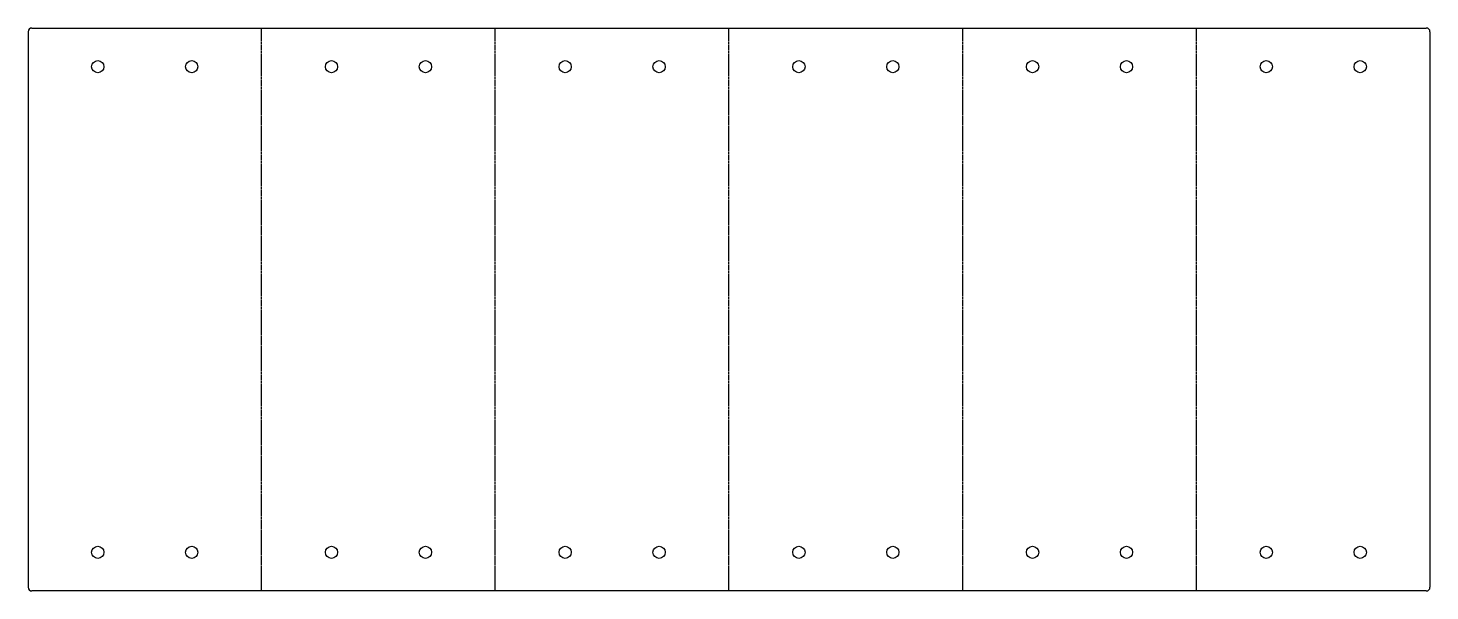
# Model space of a CAD drawing. Extents: x -342 to 31, y 4 to 154.
import ezdxf

# ---------------------------------------------------------------- set-up
doc = ezdxf.new("R2010")
doc.units = 0
doc.linetypes.add('CENTER', pattern=[0.787402, 0.492126, -0.098425, 0.098425, -0.098425])
doc.layers.add('SHEETMETAL_BEND_LINES_UP', color=7, linetype='CENTER')
doc.layers.add('SHEETMETAL_CUT_LINES', color=7, linetype='CONTINUOUS')

msp = doc.modelspace()

# ---------------------------------------------------------------- linework, layer by layer
at = {"layer": 'SHEETMETAL_BEND_LINES_UP'}
for p, q in [((-279.95, 4.2), (-279.95, 154.2)), ((-217.74, 4.2), (-217.74, 154.2)), ((-155.53, 4.2), (-155.53, 154.2)), ((-93.32, 4.2), (-93.32, 154.2)), ((-31.11, 4.2), (-31.11, 154.2))]:
    msp.add_line(p, q, dxfattribs=at)
at = {"layer": 'SHEETMETAL_CUT_LINES'}
for p, q in [((-342.11, 153.2), (-342.11, 5.2)), ((-341.11, 154.2), (30.06, 154.2)), ((31.06, 153.2), (31.06, 5.2)), ((30.06, 4.2), (-341.11, 4.2))]:
    msp.add_line(p, q, dxfattribs=at)
for centre in [(-323.55, 143.9), (-323.55, 143.9), (-298.55, 143.9), (-298.55, 143.9), (-261.34, 143.9), (-261.34, 143.9), (-236.34, 143.9), (-236.34, 143.9), (-199.13, 143.9), (-199.13, 143.9), (-174.13, 143.9), (-174.13, 143.9), (-136.92, 143.9), (-136.92, 143.9), (-111.92, 143.9), (-111.92, 143.9), (-74.71, 143.9), (-74.71, 143.9), (-49.71, 143.9), (-49.71, 143.9), (-12.5, 143.9), (-12.5, 143.9), (12.5, 143.9), (12.5, 143.9), (-323.55, 14.5), (-323.55, 14.5), (-298.55, 14.5), (-298.55, 14.5), (-261.34, 14.5), (-261.34, 14.5), (-236.34, 14.5), (-236.34, 14.5), (-199.13, 14.5), (-199.13, 14.5), (-174.13, 14.5), (-174.13, 14.5), (-136.92, 14.5), (-136.92, 14.5), (-111.92, 14.5), (-111.92, 14.5), (-74.71, 14.5), (-74.71, 14.5), (-49.71, 14.5), (-49.71, 14.5), (-12.5, 14.5), (-12.5, 14.5), (12.5, 14.5), (12.5, 14.5)]:
    msp.add_circle(centre, 1.63, dxfattribs=at)
for centre, start, end in [((-341.11, 153.2), 90, 180), ((30.06, 153.2), 0, 90), ((-341.11, 5.2), 180, 270), ((30.06, 5.2), 270, 0)]:
    msp.add_arc(centre, 1, start, end, dxfattribs=at)

doc.saveas('drawing.dxf')
